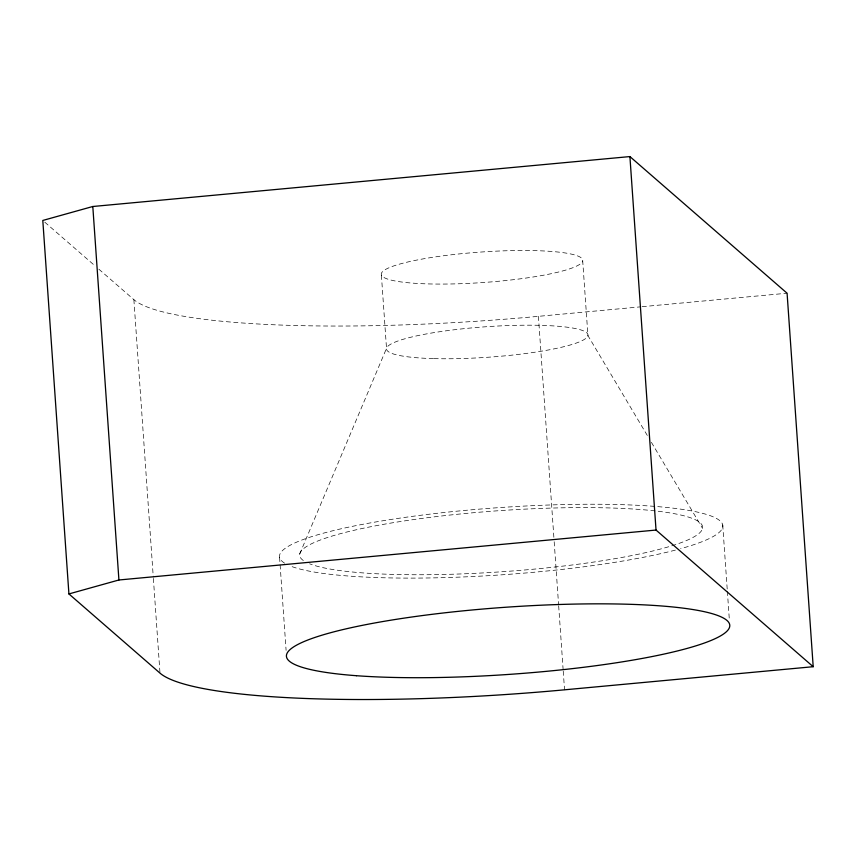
<?xml version="1.0" encoding="UTF-8"?>
<svg xmlns="http://www.w3.org/2000/svg" width="856" height="856" viewBox="0 0 856 856"><rect width="100%" height="100%" fill="white"/><g stroke="black" fill="none" stroke-linecap="round" stroke-linejoin="round"><path stroke-width="0.64" stroke-dasharray="4.28 3.21" d="M299.739 553.928L386.516 348.36L381.295 273.663M98.847 269.18L133.878 299.643A353.507 53.468 -4 0 0 538.424 316.335L640.812 306.822M642.139 306.694L787.081 293.223M44.801 222.196L94.845 265.702M647.297 435.447L587.933 335.595L582.711 260.898A100.997 15.28 -4 0 0 434.506 257.025A100.997 15.28 -4 0 0 428.792 283.925A100.997 15.28 -4 0 0 582.711 260.898M651.395 442.338L702.573 528.409M722.721 524.963L727.268 590.03M727.365 591.357L729.312 619.241M538.424 316.335L554.089 540.425M554.185 541.762L558.572 604.454M558.668 605.791L563.141 669.809M563.237 671.147L564.543 689.818M279.591 557.384L286.097 650.335M133.878 299.643L153.278 577.083M153.374 578.421L159.997 673.126M303.334 560.53A202.005 30.559 -4 0 1 558.829 507.886A202.005 30.559 -4 0 1 645.488 552.687A202.005 30.559 -4 0 1 309.615 563.783M284.599 563.162A222.207 33.609 -4 0 1 546.513 505.094A222.207 33.609 -4 0 1 680.595 548.696M675.395 550.098A222.207 33.609 -4 0 1 463.053 576.965A222.207 33.609 -4 0 1 290.805 566.169M434.013 358.621A100.997 15.28 -4 0 0 587.933 335.595A100.997 15.28 -4 0 0 439.727 331.721A100.997 15.28 -4 0 0 434.013 358.621"/><path stroke-width="1.28" d="M92.801 206.499L42.8 220.452L68.919 593.936L159.997 673.126A353.507 53.468 -4 0 0 564.543 689.818L813.2 666.706L787.081 293.223L629.909 156.573L92.801 206.499L118.92 579.983L68.919 593.936M118.92 579.983L656.028 530.057L813.2 666.706M629.909 156.573L656.028 530.057M356.438 675.705A222.207 33.609 -4 0 0 723.962 633.697A222.207 33.609 -4 0 0 443.954 612.907A222.207 33.609 -4 0 0 356.438 675.705"/></g></svg>
